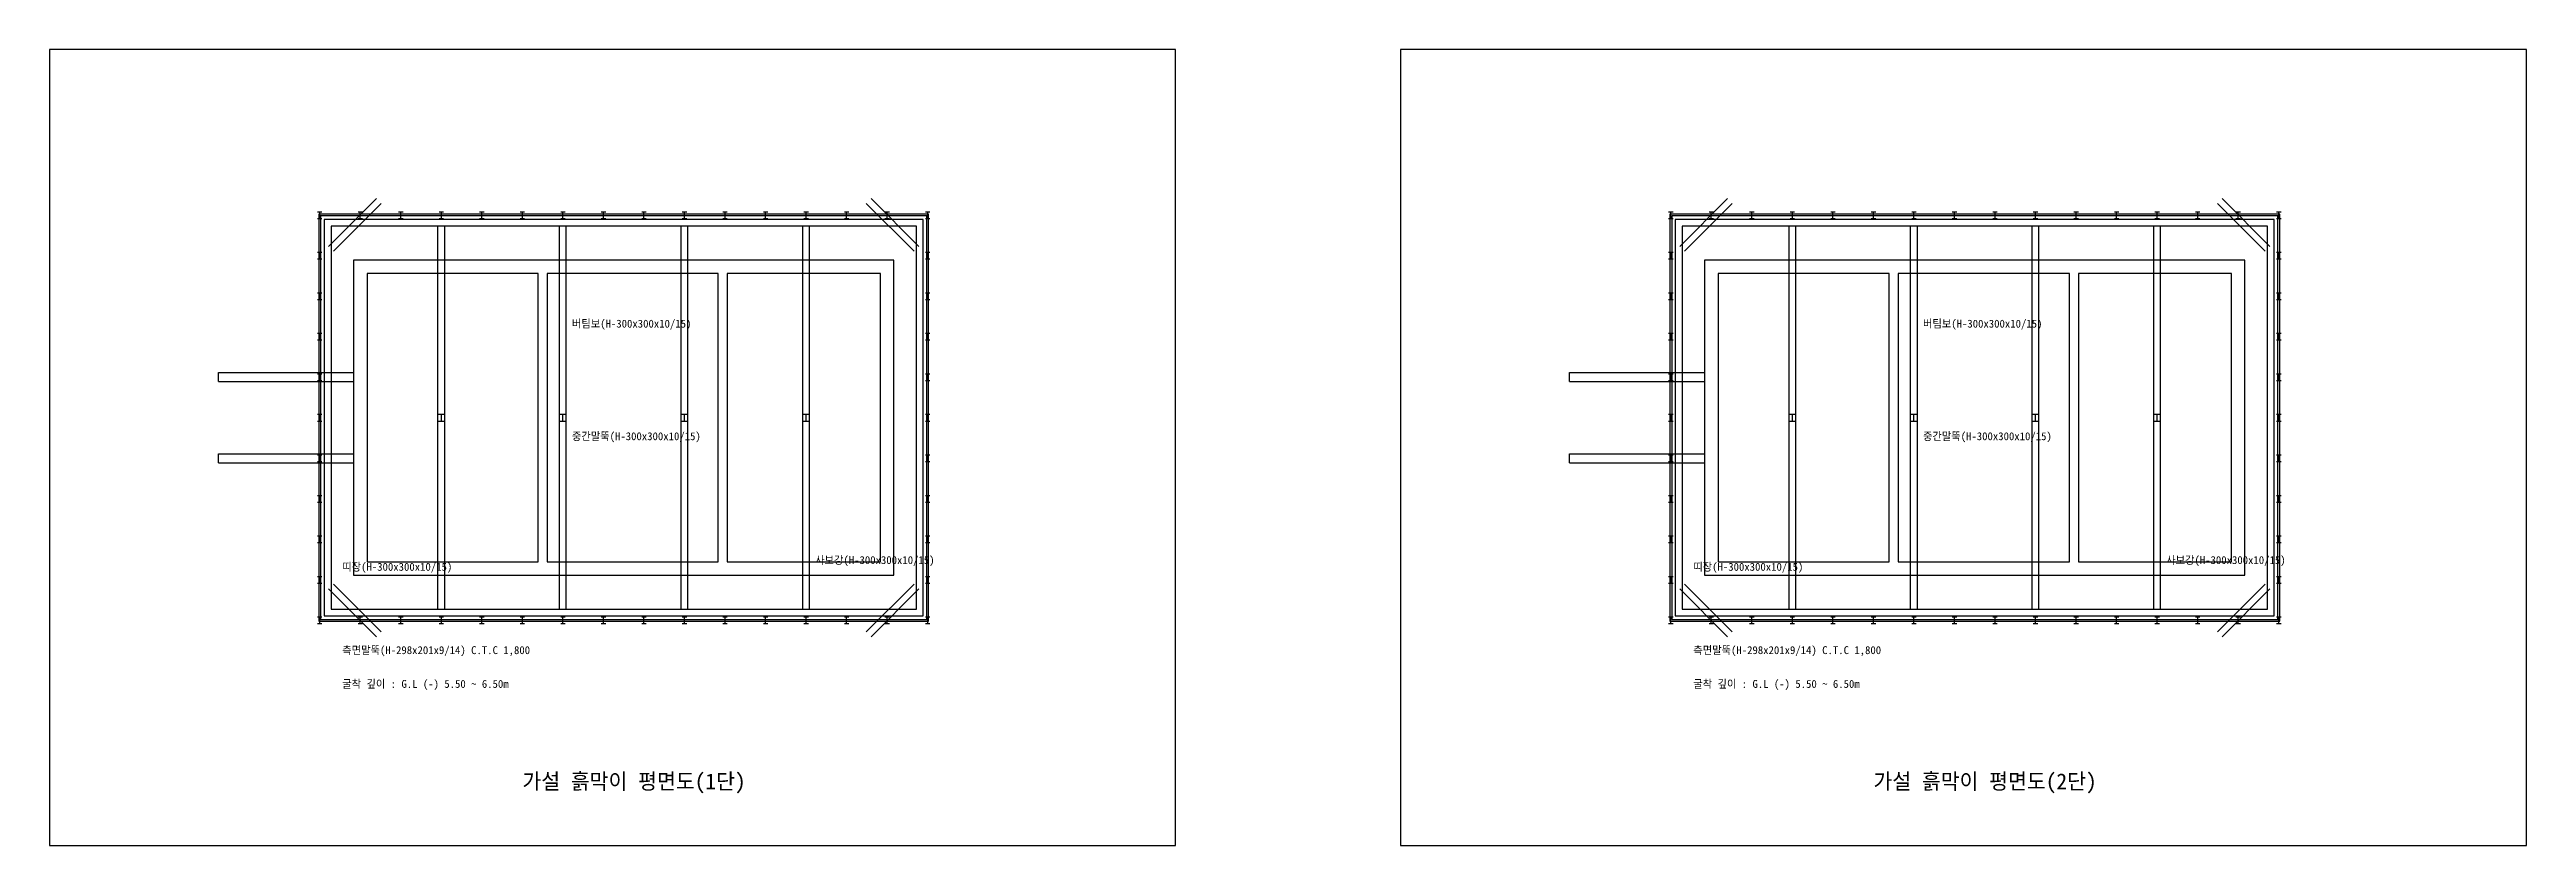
# Model space of a CAD drawing. Header units: millimetres. Extents: x -12000 to 98000, y -175000 to 25350.
# Drawn here: x -12000 to 98000, y -10000 to 25350 of the extents above; entities that cross this region are included whole.
import ezdxf

# ---------------------------------------------------------------- set-up
doc = ezdxf.new("R2010")
doc.units = ezdxf.units.MM
for name, color, linetype in [('_띠장', 5, 'Continuous'), ('_버팀보', 4, 'Continuous'), ('_사보강재', 2, 'Continuous'), ('_중간말뚝', 6, 'Continuous'), ('_지시', 7, 'Continuous'), ('_측면말뚝', 1, 'Continuous'), ('_토류판', 3, 'Continuous'), ('FORM', 8, 'Continuous'), ('배수장', 8, 'Continuous')]:
    doc.layers.add(name, color=color, linetype=linetype)

msp = doc.modelspace()

# ---------------------------------------------------------------- linework, layer by layer
at = {"layer": '_띠장'}
for points in [[(200, 200), (26800, 200), (26800, 17800), (200, 17800)], [(60200, 200), (86800, 200), (86800, 17800), (60200, 17800)], [(500, 500), (26500, 500), (26500, 17500), (500, 17500)], [(60500, 500), (86500, 500), (86500, 17500), (60500, 17500)]]:
    msp.add_lwpolyline(points, close=True, dxfattribs=at)
at = {"layer": '_버팀보'}
for p, q in [((5250, 500), (5250, 17500)), ((5550, 500), (5550, 17500)), ((10650, 500), (10650, 17500)), ((10950, 500), (10950, 17500)), ((16050, 500), (16050, 17500)), ((16350, 500), (16350, 17500)), ((21450, 500), (21450, 17500)), ((21750, 500), (21750, 17500)), ((65250, 500), (65250, 17500)), ((65550, 500), (65550, 17500)), ((70650, 500), (70650, 17500)), ((70950, 500), (70950, 17500)), ((76050, 500), (76050, 17500)), ((76350, 500), (76350, 17500)), ((81450, 500), (81450, 17500)), ((81750, 500), (81750, 17500))]:
    msp.add_line(p, q, dxfattribs=at)
at = {"layer": '_사보강재'}
for p, q in [((394, 16606), (2515, 18727)), ((26606, 16606), (24485, 18727)), ((60394, 16606), (62515, 18727)), ((86606, 16606), (84485, 18727)), ((606, 16394), (2727, 18515)), ((26394, 16394), (24273, 18515)), ((60606, 16394), (62727, 18515)), ((86394, 16394), (84273, 18515)), ((394, 1394), (2515, -727)), ((606, 1606), (2727, -515)), ((26394, 1606), (24273, -515)), ((26606, 1394), (24485, -727)), ((60394, 1394), (62515, -727)), ((60606, 1606), (62727, -515)), ((86394, 1606), (84273, -515)), ((86606, 1394), (84485, -727))]:
    msp.add_line(p, q, dxfattribs=at)
at = {"layer": '_중간말뚝'}
for p, q in [((5250, 9150), (5550, 9150)), ((5250, 8850), (5550, 8850)), ((5400, 8850), (5400, 9150)), ((10650, 9150), (10950, 9150)), ((10650, 8850), (10950, 8850)), ((10800, 8850), (10800, 9150)), ((16050, 9150), (16350, 9150)), ((16050, 8850), (16350, 8850)), ((16200, 8850), (16200, 9150)), ((21450, 9150), (21750, 9150)), ((21450, 8850), (21750, 8850)), ((21600, 8850), (21600, 9150)), ((65250, 9150), (65550, 9150)), ((65250, 8850), (65550, 8850)), ((65400, 8850), (65400, 9150)), ((70650, 9150), (70950, 9150)), ((70650, 8850), (70950, 8850)), ((70800, 8850), (70800, 9150)), ((76050, 9150), (76350, 9150)), ((76050, 8850), (76350, 8850)), ((76200, 8850), (76200, 9150)), ((81450, 9150), (81750, 9150)), ((81450, 8850), (81750, 8850)), ((81600, 8850), (81600, 9150))]:
    msp.add_line(p, q, dxfattribs=at)
at = {"layer": '_측면말뚝'}
for p, q in [((-100, 18149), (100, 18149)), ((-100, 17851), (100, 17851)), ((0, 17851), (0, 18149)), ((1700, 18149), (1900, 18149)), ((1700, 17851), (1900, 17851)), ((1800, 17851), (1800, 18149)), ((3500, 18149), (3700, 18149)), ((3500, 17851), (3700, 17851)), ((3600, 17851), (3600, 18149)), ((5300, 18149), (5500, 18149)), ((5300, 17851), (5500, 17851)), ((5400, 17851), (5400, 18149)), ((7100, 18149), (7300, 18149)), ((7100, 17851), (7300, 17851)), ((7200, 17851), (7200, 18149)), ((8900, 18149), (9100, 18149)), ((8900, 17851), (9100, 17851)), ((9000, 17851), (9000, 18149)), ((10700, 18149), (10900, 18149)), ((10700, 17851), (10900, 17851)), ((10800, 17851), (10800, 18149)), ((12500, 18149), (12700, 18149)), ((12500, 17851), (12700, 17851)), ((12600, 17851), (12600, 18149)), ((14300, 18149), (14500, 18149)), ((14300, 17851), (14500, 17851)), ((14400, 17851), (14400, 18149)), ((16100, 18149), (16300, 18149)), ((16100, 17851), (16300, 17851)), ((16200, 17851), (16200, 18149)), ((17900, 18149), (18100, 18149)), ((17900, 17851), (18100, 17851)), ((18000, 17851), (18000, 18149)), ((19700, 18149), (19900, 18149)), ((19700, 17851), (19900, 17851)), ((19800, 17851), (19800, 18149)), ((21500, 18149), (21700, 18149)), ((21500, 17851), (21700, 17851)), ((21600, 17851), (21600, 18149)), ((23300, 18149), (23500, 18149)), ((23300, 17851), (23500, 17851)), ((23400, 17851), (23400, 18149)), ((25100, 18149), (25300, 18149)), ((25100, 17851), (25300, 17851)), ((25200, 17851), (25200, 18149)), ((26900, 18149), (27100, 18149)), ((26900, 17851), (27100, 17851)), ((27000, 17851), (27000, 18149)), ((59900, 18149), (60100, 18149)), ((59900, 17851), (60100, 17851)), ((60000, 17851), (60000, 18149)), ((61700, 18149), (61900, 18149)), ((61700, 17851), (61900, 17851)), ((61800, 17851), (61800, 18149)), ((63500, 18149), (63700, 18149)), ((63500, 17851), (63700, 17851)), ((63600, 17851), (63600, 18149)), ((65300, 18149), (65500, 18149)), ((65300, 17851), (65500, 17851)), ((65400, 17851), (65400, 18149)), ((67100, 18149), (67300, 18149)), ((67100, 17851), (67300, 17851)), ((67200, 17851), (67200, 18149)), ((68900, 18149), (69100, 18149)), ((68900, 17851), (69100, 17851)), ((69000, 17851), (69000, 18149)), ((70700, 18149), (70900, 18149)), ((70700, 17851), (70900, 17851)), ((70800, 17851), (70800, 18149)), ((72500, 18149), (72700, 18149)), ((72500, 17851), (72700, 17851)), ((72600, 17851), (72600, 18149)), ((74300, 18149), (74500, 18149)), ((74300, 17851), (74500, 17851)), ((74400, 17851), (74400, 18149)), ((76100, 18149), (76300, 18149)), ((76100, 17851), (76300, 17851)), ((76200, 17851), (76200, 18149)), ((77900, 18149), (78100, 18149)), ((77900, 17851), (78100, 17851)), ((78000, 17851), (78000, 18149)), ((79700, 18149), (79900, 18149)), ((79700, 17851), (79900, 17851)), ((79800, 17851), (79800, 18149)), ((81500, 18149), (81700, 18149)), ((81500, 17851), (81700, 17851)), ((81600, 17851), (81600, 18149)), ((83300, 18149), (83500, 18149)), ((83300, 17851), (83500, 17851)), ((83400, 17851), (83400, 18149)), ((85100, 18149), (85300, 18149)), ((85100, 17851), (85300, 17851)), ((85200, 17851), (85200, 18149)), ((86900, 18149), (87100, 18149)), ((86900, 17851), (87100, 17851)), ((87000, 17851), (87000, 18149)), ((-100, 16349), (100, 16349)), ((-100, 16051), (100, 16051)), ((0, 16051), (0, 16349)), ((26900, 16349), (27100, 16349)), ((26900, 16051), (27100, 16051)), ((27000, 16051), (27000, 16349)), ((59900, 16349), (60100, 16349)), ((59900, 16051), (60100, 16051)), ((60000, 16051), (60000, 16349)), ((86900, 16349), (87100, 16349)), ((86900, 16051), (87100, 16051)), ((87000, 16051), (87000, 16349)), ((-100, 14549), (100, 14549)), ((0, 14251), (0, 14549)), ((26900, 14549), (27100, 14549)), ((27000, 14251), (27000, 14549)), ((59900, 14549), (60100, 14549)), ((60000, 14251), (60000, 14549)), ((86900, 14549), (87100, 14549)), ((87000, 14251), (87000, 14549)), ((-100, 14251), (100, 14251)), ((26900, 14251), (27100, 14251)), ((59900, 14251), (60100, 14251)), ((86900, 14251), (87100, 14251)), ((-100, 12749), (100, 12749)), ((-100, 12451), (100, 12451)), ((0, 12451), (0, 12749)), ((26900, 12749), (27100, 12749)), ((26900, 12451), (27100, 12451)), ((27000, 12451), (27000, 12749)), ((59900, 12749), (60100, 12749)), ((59900, 12451), (60100, 12451)), ((60000, 12451), (60000, 12749)), ((86900, 12749), (87100, 12749)), ((86900, 12451), (87100, 12451)), ((87000, 12451), (87000, 12749)), ((-100, 10949), (100, 10949)), ((-100, 10651), (100, 10651)), ((0, 10651), (0, 10949)), ((26900, 10949), (27100, 10949)), ((26900, 10651), (27100, 10651)), ((27000, 10651), (27000, 10949)), ((59900, 10949), (60100, 10949)), ((59900, 10651), (60100, 10651)), ((60000, 10651), (60000, 10949)), ((86900, 10949), (87100, 10949)), ((86900, 10651), (87100, 10651)), ((87000, 10651), (87000, 10949)), ((-100, 9149), (100, 9149)), ((-100, 8851), (100, 8851)), ((0, 8851), (0, 9149)), ((26900, 9149), (27100, 9149)), ((26900, 8851), (27100, 8851)), ((27000, 8851), (27000, 9149)), ((59900, 9149), (60100, 9149)), ((59900, 8851), (60100, 8851)), ((60000, 8851), (60000, 9149)), ((86900, 9149), (87100, 9149)), ((86900, 8851), (87100, 8851)), ((87000, 8851), (87000, 9149)), ((-100, 7349), (100, 7349)), ((-100, 7051), (100, 7051)), ((0, 7051), (0, 7349)), ((26900, 7349), (27100, 7349)), ((26900, 7051), (27100, 7051)), ((27000, 7051), (27000, 7349)), ((59900, 7349), (60100, 7349)), ((59900, 7051), (60100, 7051)), ((60000, 7051), (60000, 7349)), ((86900, 7349), (87100, 7349)), ((86900, 7051), (87100, 7051)), ((87000, 7051), (87000, 7349)), ((-100, 5549), (100, 5549)), ((0, 5251), (0, 5549)), ((26900, 5549), (27100, 5549)), ((27000, 5251), (27000, 5549)), ((59900, 5549), (60100, 5549)), ((60000, 5251), (60000, 5549)), ((86900, 5549), (87100, 5549)), ((87000, 5251), (87000, 5549)), ((-100, 5251), (100, 5251)), ((26900, 5251), (27100, 5251)), ((59900, 5251), (60100, 5251)), ((86900, 5251), (87100, 5251)), ((-100, 3749), (100, 3749)), ((-100, 3451), (100, 3451)), ((0, 3451), (0, 3749)), ((26900, 3749), (27100, 3749)), ((26900, 3451), (27100, 3451)), ((27000, 3451), (27000, 3749)), ((59900, 3749), (60100, 3749)), ((59900, 3451), (60100, 3451)), ((60000, 3451), (60000, 3749)), ((86900, 3749), (87100, 3749)), ((86900, 3451), (87100, 3451)), ((87000, 3451), (87000, 3749)), ((-100, 1949), (100, 1949)), ((-100, 1651), (100, 1651)), ((0, 1651), (0, 1949)), ((26900, 1949), (27100, 1949)), ((26900, 1651), (27100, 1651)), ((27000, 1651), (27000, 1949)), ((59900, 1949), (60100, 1949)), ((59900, 1651), (60100, 1651)), ((60000, 1651), (60000, 1949)), ((86900, 1949), (87100, 1949)), ((86900, 1651), (87100, 1651)), ((87000, 1651), (87000, 1949)), ((-100, 149), (100, 149)), ((0, -149), (0, 149)), ((1700, 149), (1900, 149)), ((1800, -149), (1800, 149)), ((3500, 149), (3700, 149)), ((3600, -149), (3600, 149)), ((5300, 149), (5500, 149)), ((5400, -149), (5400, 149)), ((7100, 149), (7300, 149)), ((7200, -149), (7200, 149)), ((8900, 149), (9100, 149)), ((9000, -149), (9000, 149)), ((10700, 149), (10900, 149)), ((10800, -149), (10800, 149)), ((12500, 149), (12700, 149)), ((12600, -149), (12600, 149)), ((14300, 149), (14500, 149)), ((14400, -149), (14400, 149)), ((16100, 149), (16300, 149)), ((16200, -149), (16200, 149)), ((17900, 149), (18100, 149)), ((18000, -149), (18000, 149)), ((19700, 149), (19900, 149)), ((19800, -149), (19800, 149)), ((21500, 149), (21700, 149)), ((21600, -149), (21600, 149)), ((23300, 149), (23500, 149)), ((23400, -149), (23400, 149)), ((25100, 149), (25300, 149)), ((25200, -149), (25200, 149)), ((26900, 149), (27100, 149)), ((27000, -149), (27000, 149)), ((59900, 149), (60100, 149)), ((60000, -149), (60000, 149)), ((61700, 149), (61900, 149)), ((61800, -149), (61800, 149)), ((63500, 149), (63700, 149)), ((63600, -149), (63600, 149)), ((65300, 149), (65500, 149)), ((65400, -149), (65400, 149)), ((67100, 149), (67300, 149)), ((67200, -149), (67200, 149)), ((68900, 149), (69100, 149)), ((69000, -149), (69000, 149)), ((70700, 149), (70900, 149)), ((70800, -149), (70800, 149)), ((72500, 149), (72700, 149)), ((72600, -149), (72600, 149)), ((74300, 149), (74500, 149)), ((74400, -149), (74400, 149)), ((76100, 149), (76300, 149)), ((76200, -149), (76200, 149)), ((77900, 149), (78100, 149)), ((78000, -149), (78000, 149)), ((79700, 149), (79900, 149)), ((79800, -149), (79800, 149)), ((81500, 149), (81700, 149)), ((81600, -149), (81600, 149)), ((83300, 149), (83500, 149)), ((83400, -149), (83400, 149)), ((85100, 149), (85300, 149)), ((85200, -149), (85200, 149)), ((86900, 149), (87100, 149)), ((87000, -149), (87000, 149)), ((-100, -149), (100, -149)), ((1700, -149), (1900, -149)), ((3500, -149), (3700, -149)), ((5300, -149), (5500, -149)), ((7100, -149), (7300, -149)), ((8900, -149), (9100, -149)), ((10700, -149), (10900, -149)), ((12500, -149), (12700, -149)), ((14300, -149), (14500, -149)), ((16100, -149), (16300, -149)), ((17900, -149), (18100, -149)), ((19700, -149), (19900, -149)), ((21500, -149), (21700, -149)), ((23300, -149), (23500, -149)), ((25100, -149), (25300, -149)), ((26900, -149), (27100, -149)), ((59900, -149), (60100, -149)), ((61700, -149), (61900, -149)), ((63500, -149), (63700, -149)), ((65300, -149), (65500, -149)), ((67100, -149), (67300, -149)), ((68900, -149), (69100, -149)), ((70700, -149), (70900, -149)), ((72500, -149), (72700, -149)), ((74300, -149), (74500, -149)), ((76100, -149), (76300, -149)), ((77900, -149), (78100, -149)), ((79700, -149), (79900, -149)), ((81500, -149), (81700, -149)), ((83300, -149), (83500, -149)), ((85100, -149), (85300, -149)), ((86900, -149), (87100, -149))]:
    msp.add_line(p, q, dxfattribs=at)
at = {"layer": '_토류판'}
for points in [[(-40, -40), (27040, -40), (27040, 18040), (-40, 18040)], [(40, 40), (26960, 40), (26960, 17960), (40, 17960)], [(59960, -40), (87040, -40), (87040, 18040), (59960, 18040)], [(60040, 40), (86960, 40), (86960, 17960), (60040, 17960)]]:
    msp.add_lwpolyline(points, close=True, dxfattribs=at)
at = {"layer": 'FORM'}
for points in [[(-12000, -10000), (38000, -10000), (38000, 25350), (-12000, 25350)], [(48000, -10000), (98000, -10000), (98000, 25350), (48000, 25350)]]:
    msp.add_lwpolyline(points, close=True, dxfattribs=at)
at = {"layer": '배수장'}
for p, q in [((25500, 16000), (1500, 16000)), ((1500, 16000), (1500, 2000)), ((9700, 15400), (2100, 15400)), ((2100, 15400), (2100, 2600)), ((9700, 2600), (9700, 15400)), ((17700, 15400), (10100, 15400)), ((10100, 15400), (10100, 2600)), ((17700, 2600), (17700, 15400)), ((24900, 15400), (18100, 15400)), ((18100, 15400), (18100, 2600)), ((24900, 2600), (24900, 15400)), ((25500, 2000), (25500, 16000)), ((85500, 16000), (61500, 16000)), ((61500, 16000), (61500, 2000)), ((69700, 15400), (62100, 15400)), ((62100, 15400), (62100, 2600)), ((69700, 2600), (69700, 15400)), ((77700, 15400), (70100, 15400)), ((70100, 15400), (70100, 2600)), ((77700, 2600), (77700, 15400)), ((84900, 15400), (78100, 15400)), ((78100, 15400), (78100, 2600)), ((84900, 2600), (84900, 15400)), ((85500, 2000), (85500, 16000)), ((-4500, 11000), (1500, 11000)), ((-4500, 10600), (-4500, 11000)), ((55500, 11000), (61500, 11000)), ((55500, 10600), (55500, 11000)), ((-4500, 10600), (1500, 10600)), ((55500, 10600), (61500, 10600)), ((-4500, 7400), (1500, 7400)), ((-4500, 7000), (-4500, 7400)), ((-4500, 7000), (1500, 7000)), ((55500, 7400), (61500, 7400)), ((55500, 7000), (55500, 7400)), ((55500, 7000), (61500, 7000)), ((2100, 2600), (9700, 2600)), ((10100, 2600), (17700, 2600)), ((18100, 2600), (24900, 2600)), ((62100, 2600), (69700, 2600)), ((70100, 2600), (77700, 2600)), ((78100, 2600), (84900, 2600)), ((1500, 2000), (25500, 2000)), ((61500, 2000), (85500, 2000))]:
    msp.add_line(p, q, dxfattribs=at)

# ---------------------------------------------------------------- texts
at = {"layer": '_지시'}
for s, height, p in [('버팀보(H-300x300x10/15)', 350, (11200, 13000)), ('버팀보(H-300x300x10/15)', 350, (71200, 13000)), ('중간말뚝(H-300x300x10/15)', 350, (11200, 8000)), ('중간말뚝(H-300x300x10/15)', 350, (71200, 8000)), ('띠장(H-300x300x10/15)', 350, (1000, 2200)), ('사보강(H-300x300x10/15)', 350, (22000, 2500)), ('띠장(H-300x300x10/15)', 350, (61000, 2200)), ('사보강(H-300x300x10/15)', 350, (82000, 2500)), ('측면말뚝(H-298x201x9/14) C.T.C 1,800', 350, (1000, -1500)), ('측면말뚝(H-298x201x9/14) C.T.C 1,800', 350, (61000, -1500)), ('굴착 깊이 : G.L (-) 5.50 ~ 6.50m', 350, (1000, -3000)), ('굴착 깊이 : G.L (-) 5.50 ~ 6.50m', 350, (61000, -3000)), ('가설 흙막이 평면도(1단)', 700, (9000, -7500)), ('가설 흙막이 평면도(2단)', 700, (69000, -7500))]:
    msp.add_text(s, height=height, dxfattribs=at).set_placement(p)

doc.saveas('drawing.dxf')
